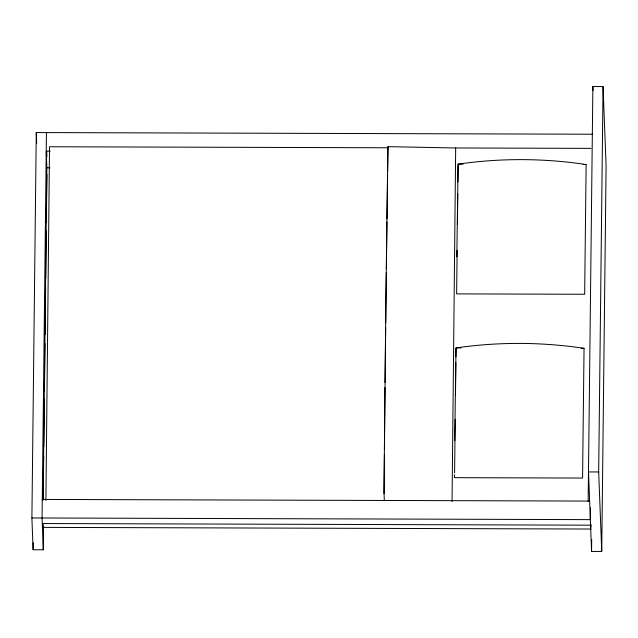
<?xml version="1.0" encoding="UTF-8"?>
<svg xmlns="http://www.w3.org/2000/svg" width="638" height="638" viewBox="0 0 638 638"><rect width="100%" height="100%" fill="white"/><g stroke="black" fill="none" stroke-linecap="round" stroke-linejoin="round"><path stroke-width="0.96" d="M454.742 440.699L456.018 347.933C498.445 341.745 541.662 341.952 584.049 348.324L582.574 478.061L454.543 477.671L454.583 474.704M456.824 256.907L458.108 164.149C500.527 157.961 543.743 158.168 586.131 164.532L584.663 294.27L456.633 293.887L457.127 250.311M43.544 526.884L43.288 549.789L33.12 549.757L31.9 517.96L36.27 132.56L592.718 134.227M33.12 549.757L33.2 542.786M46.438 132.592L42.068 517.992L43.288 549.789M43.097 500.16L46.869 167.786L46.231 151.142L50.219 151.158M591.163 529.03L42.89 527.387L42.929 523.415M43.201 499.554L43.703 455.811M43.799 446.863L44.341 399.141M44.437 391.19L44.971 343.467M45.075 334.519L45.617 286.797M45.705 278.846L46.247 231.131M46.351 222.184L46.893 174.461M591.059 148.375L455.676 147.968L452.047 501.556M454.599 472.726L455.213 419.246M455.476 395.472L455.851 362.791M455.915 356.849L456.018 347.933L460.979 347.949M457.422 224.56L457.765 193.864M457.901 181.974L458.108 164.149L463.068 164.165M588.156 501.476L592.877 86.537L603.046 86.569L606.1 166.071L601.73 551.463L591.562 551.431L588.507 471.929L598.675 471.96L601.73 551.463M590.469 507.92L590.341 519.635L31.9 517.96M591.562 551.431L591.697 539.485M598.675 471.96L603.046 86.569M387.649 170.872A1333.755 24.802 -89.8 0 1 387.984 147.769L49.525 146.756L45.904 500.336M583.156 164.524L586.131 164.532M46.869 167.786L49.86 167.794M581.074 348.316L584.049 348.324M42.275 499.442L589.552 501.077M42.275 523.535L590.557 525.178M384.315 500.391L384.02 492.528A1333.755 24.802 -89.8 0 1 387.944 146.66L455.676 147.968M592.877 86.537L593.037 90.508M590.979 524.34L591.091 527.155M387.944 146.66L387.984 147.769M46.694 151.166L46.909 156.788M36.27 132.56L36.693 143.494M42.746 523.639L42.89 527.387M384.06 493.637A1333.755 24.802 -89.8 0 1 384.395 454.495M384.443 449.63A1333.755 24.802 -89.8 0 1 385.033 387.394M385.089 382.457A1333.755 24.802 -89.8 0 1 385.671 327.717M385.719 322.876A1333.755 24.802 -89.8 0 1 386.309 272.625M386.357 268.702A1333.755 24.802 -89.8 0 1 386.947 221.896M386.987 218.914A1333.755 24.802 -89.8 0 1 387.577 175.721"/></g></svg>
